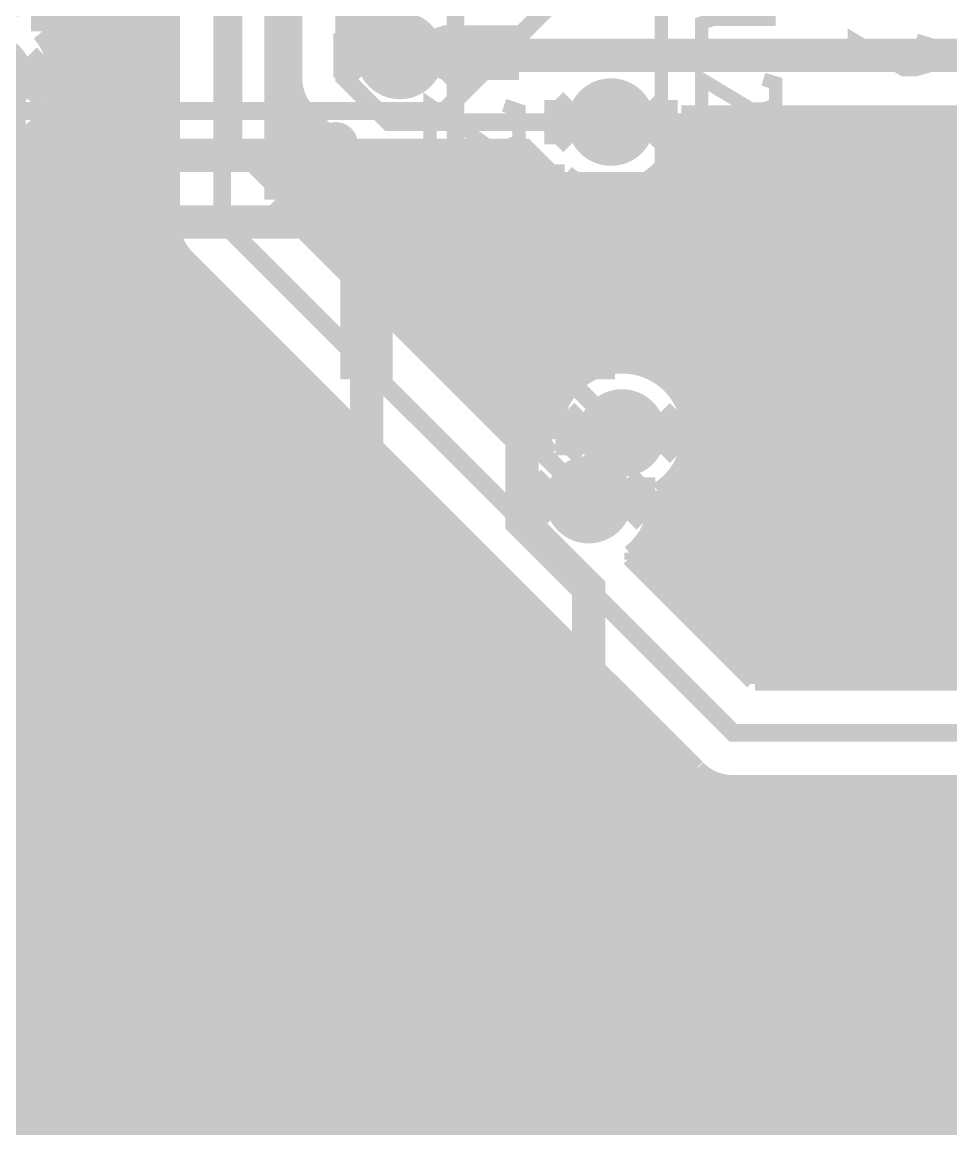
# Model space of a CAD drawing. Extents: x -10 to 131, y -93 to 209.
# Drawn here: x 76.71 to 87.33, y -17.74 to -5.08 of the extents above; entities that cross this region are included whole.
import ezdxf

# ---------------------------------------------------------------- set-up
doc = ezdxf.new("R2010")
doc.units = 0
doc.header["$MEASUREMENT"] = 0
doc.layers.get('0').update_dxf_attribs({"linetype": 'CONTINUOUS'})
for name, color, linetype in [('22-303-0_AST', 7, 'CONTINUOUS'), ('22-303-0_BOT', 2, 'CONTINUOUS'), ('22-303-0_DRD', 6, 'CONTINUOUS'), ('22-303-0_DRL', 1, 'CONTINUOUS'), ('22-303-0_GND', 3, 'CONTINUOUS'), ('22-303-0_IN1', 10, 'CONTINUOUS'), ('22-303-0_SMT', 9, 'CONTINUOUS'), ('22-303-0_SPT', 11, 'CONTINUOUS'), ('22-303-0_SST', 8, 'CONTINUOUS'), ('22-303-0_TOP', 15, 'CONTINUOUS'), ('THRUHOLE_TAP', 2, 'CONTINUOUS')]:
    doc.layers.add(name, color=color, linetype=linetype)

# ---------------------------------------------------------------- blocks, each defined once
blk = doc.blocks.new('ROUND_70')
at = {"const_width": 0.29972}
blk.add_lwpolyline([(-0.14986, 0, 1), (0.14986, 0, 1)], format="xyb", close=True, dxfattribs=at)
blk = doc.blocks.new('ROUND_117')
at = {"const_width": 0.10033}
blk.add_lwpolyline([(-0.050164, 0, 1), (0.050164, 0, 1)], format="xyb", close=True, dxfattribs=at)
blk = doc.blocks.new('ROUND_98')
at = {"const_width": 0.50038}
blk.add_lwpolyline([(-0.25019, 0, 1), (0.25019, 0, 1)], format="xyb", close=True, dxfattribs=at)
blk = doc.blocks.new('ROUND_100')
at = {"const_width": 0.50038}
blk.add_lwpolyline([(-0.25019, 0, 1), (0.25019, 0, 1)], format="xyb", close=True, dxfattribs=at)
blk = doc.blocks.new('RECTANGLE_8')
blk.add_solid([(0.9017, 0.508), (0.9017, -0.508), (-0.9017, 0.508), (-0.9017, -0.508)])
blk = doc.blocks.new('RECTANGLE_18')
blk.add_solid([(0.25019, 0.40005), (0.25019, -0.40005), (-0.25019, 0.40005), (-0.25019, -0.40005)])
blk = doc.blocks.new('RECTANGLE_49')
blk.add_solid([(0.29972, 0.65024), (0.29972, -0.65024), (-0.29972, 0.65024), (-0.29972, -0.65024)])
blk = doc.blocks.new('ROUND_108')
at = {"const_width": 0.10033}
blk.add_lwpolyline([(-0.050164, 0, 1), (0.050164, 0, 1)], format="xyb", close=True, dxfattribs=at)

msp = doc.modelspace()

# ---------------------------------------------------------------- linework, layer by layer
at = {"layer": '22-303-0_AST'}
for points, const_width in [([(74.29754, -7.41934), (74.10196, -7.2136), (74.10196, -3.91668), (78.29804, -3.91668), (78.29804, -7.52094), (74.39914, -7.52094), (74.29754, -7.41934)], 0.1524), ([(80.01254, -7.41934), (79.81696, -7.2136), (79.81696, -3.91668), (84.01304, -3.91668), (84.01304, -7.52094), (80.11414, -7.52094), (80.01254, -7.41934)], 0.1524), ([(76.67244, -5.41274), (75.82662, -5.41274), (75.65644, -5.35178), (75.65644, -4.99618), (75.82662, -4.93776), (76.67244, -4.93776)], 0.1524), ([(82.38744, -5.66674), (81.54162, -5.66674), (81.37144, -5.60578), (81.37144, -5.25018), (81.54162, -5.19176), (82.38744, -5.19176)], 0.1524), ([(75.82662, -5.77596), (75.65644, -5.89534), (75.65644, -6.13156), (75.82662, -6.25094), (75.99426, -6.25094), (76.33462, -6.01218), (76.67244, -6.25094), (76.67244, -5.77596)], 0.1524), ([(81.37144, -6.50494), (81.37144, -6.02996), (82.04962, -6.50494), (82.21726, -6.50494), (82.38744, -6.44398), (82.38744, -6.08838), (82.21726, -6.02996)], 0.1524), ([(77.0255, -14.04366), (77.0255, -14.39926), (77.36332, -14.51864), (77.70368, -14.51864), (78.0415, -14.39926), (78.0415, -14.04366)], 0.1524), ([(77.0255, -14.10462), (78.0415, -14.10462)], 0.1524), ([(82.7405, -14.29766), (82.7405, -14.65326), (83.07832, -14.77264), (83.41868, -14.77264), (83.7565, -14.65326), (83.7565, -14.29766)], 0.1524), ([(82.7405, -14.35862), (83.7565, -14.35862)], 0.1524), ([(77.19568, -14.88186), (77.0255, -15.00124), (77.0255, -15.23746), (77.19568, -15.35684), (77.36332, -15.35684), (77.70368, -15.12062), (78.0415, -15.35684), (78.0415, -14.88186)], 0.1524), ([(79.248, -15.113), (79.248, -20.447), (82.042, -20.447), (82.042, -15.113), (79.248, -15.113)], 0.1524), ([(82.7405, -15.61084), (82.7405, -15.13586), (83.41868, -15.61084), (83.58632, -15.61084), (83.7565, -15.55242), (83.7565, -15.19682), (83.58632, -15.13586)], 0.1524), ([(77.07122, -17.8435), (76.96962, -17.8435), (76.96962, -16.4465), (77.07122, -16.4465)], 0.20066), ([(77.86878, -16.4465), (77.97038, -16.4465), (77.97038, -17.8435), (77.86878, -17.8435)], 0.20066), ([(82.78622, -17.8435), (82.68462, -17.8435), (82.68462, -16.4465), (82.78622, -16.4465)], 0.20066), ([(83.58378, -16.4465), (83.68538, -16.4465), (83.68538, -17.8435), (83.58378, -17.8435)], 0.20066), ([(80.59166, -17.08404), (80.59166, -17.43964), (80.76184, -17.55902), (80.92948, -17.55902), (81.09966, -17.43964), (81.09966, -17.08404), (80.08366, -17.08404)], 0.1524), ([(80.59166, -17.38122), (80.08366, -17.55902)], 0.1524), ([(76.96962, -17.54378), (76.96962, -17.44472), (77.97038, -17.44472), (77.97038, -17.54378), (76.96962, -17.54378)], 0.20066), ([(82.68462, -17.54378), (82.68462, -17.44472), (83.68538, -17.44472), (83.68538, -17.54378), (82.68462, -17.54378)], 0.20066)]:
    msp.add_lwpolyline(points, dxfattribs=dict(at, const_width=const_width))
at = {"layer": '22-303-0_BOT'}
for points, const_width in [([(76.835, 2.413), (76.835, -1.778), (78.994, -3.937), (78.994, -7.366), (84.836, -13.208), (89.789, -13.208)], 0.2032), ([(76.9366, -2.74066), (76.9366, -5.18414)], 0.254), ([(77.089, -2.89306), (77.089, -5.44576)], 0.254), ([(77.3176, -3.12166), (77.3176, -23.75154)], 0.254), ([(77.5462, -3.35026), (77.5462, -23.84298)], 0.254), ([(77.7748, -3.57886), (77.7748, -23.60676)], 0.254), ([(83.439, -6.223), (80.899, -6.223), (80.391, -5.715), (80.391, -4.318), (79.756, -3.683)], 0.2032), ([(78.0034, -3.80746), (78.0034, -23.44928)], 0.254), ([(78.232, -4.03606), (78.232, -23.34514)], 0.254), ([(78.3844, -4.18846), (78.3844, -7.366)], 0.254), ([(79.6036, -4.47548), (79.6036, -7.112)], 0.254), ([(79.7814, -4.56946), (79.7814, -5.715)], 0.254), ([(78.3844, -4.9784), (76.9366, -4.9784)], 0.254), ([(79.7814, -4.9784), (79.6036, -4.9784)], 0.254), ([(78.3844, -5.207), (76.95438, -5.207)], 0.254), ([(79.7814, -5.207), (79.6036, -5.207)], 0.254), ([(78.3844, -5.4356), (77.08392, -5.4356)], 0.254), ([(79.7814, -5.4356), (79.6036, -5.4356)], 0.254), ([(81.026, -5.461), (103.124, -5.461)], 0.381), ([(78.3844, -5.6642), (77.13218, -5.6642)], 0.254), ([(79.7814, -5.6642), (79.6036, -5.6642)], 0.254), ([(78.3844, -5.8928), (77.1144, -5.8928)], 0.254), ([(79.8068, -5.8928), (79.6036, -5.8928)], 0.254), ([(77.089, -5.9817), (77.089, -23.5458)], 0.254), ([(79.8322, -5.95884), (79.8322, -7.3406)], 0.254), ([(78.3844, -6.1214), (77.0255, -6.1214)], 0.254), ([(79.93634, -6.1214), (79.6036, -6.1214)], 0.254), ([(79.9592, -6.1468), (80.46212, -6.64718)], 0.254), ([(94.996, -6.1595), (84.24418, -6.1595)], 0.254), ([(84.24672, -6.223), (84.24422, -6.1595)], 0.254), ([(84.4042, -6.1595), (84.4042, -11.9126)], 0.254), ([(84.6328, -6.1595), (84.6328, -12.1412)], 0.254), ([(84.8614, -6.1595), (84.8614, -12.3698)], 0.254), ([(85.09, -6.1595), (85.09, -12.5984)], 0.254), ([(85.3186, -6.1595), (85.3186, -12.5984)], 0.254), ([(85.5472, -6.1595), (85.5472, -12.5984)], 0.254), ([(85.7758, -6.1595), (85.7758, -12.5984)], 0.254), ([(86.0044, -6.1595), (86.0044, -12.5984)], 0.254), ([(86.233, -6.1595), (86.233, -12.5984)], 0.254), ([(86.4616, -6.1595), (86.4616, -12.5984)], 0.254), ([(86.6902, -6.1595), (86.6902, -12.5984)], 0.254), ([(86.9188, -6.1595), (86.9188, -12.5984)], 0.254), ([(87.1474, -6.1595), (87.1474, -12.5984)], 0.254), ([(87.376, -6.1595), (87.376, -12.5984)], 0.254), ([(76.8604, -6.32206), (76.8604, -23.40864)], 0.254), ([(80.0608, -6.24586), (80.0608, -7.5692)], 0.254), ([(78.3844, -6.35), (76.82484, -6.35)], 0.254), ([(80.1624, -6.35), (79.6036, -6.35)], 0.254), ([(94.94266, -6.35), (84.23656, -6.35)], 0.254), ([(78.3844, -6.5786), (75.0189, -6.5786)], 0.254), ([(76.6318, -6.46176), (76.6318, -23.31974)], 0.254), ([(80.391, -6.5786), (79.6036, -6.5786)], 0.254), ([(80.2894, -6.47446), (80.2894, -7.7978)], 0.254), ([(94.93758, -6.5786), (84.1629, -6.5786)], 0.254), ([(84.1756, -6.5532), (84.1756, -9.24814)], 0.254), ([(80.518, -6.69798), (80.518, -8.0264)], 0.254), ([(78.3844, -6.8072), (74.85126, -6.8072)], 0.254), ([(80.72374, -6.8072), (79.6036, -6.8072)], 0.254), ([(80.7466, -6.81228), (80.7466, -8.255)], 0.254), ([(82.90814, -6.8326), (80.899, -6.8326)], 0.254), ([(80.9752, -6.8326), (80.9752, -8.4836)], 0.254), ([(81.2038, -6.8326), (81.2038, -8.7122)], 0.254), ([(81.4324, -6.8326), (81.4324, -8.9408)], 0.254), ([(81.661, -6.8326), (81.661, -9.1694)], 0.254), ([(81.8896, -6.8326), (81.8896, -9.398)], 0.254), ([(82.1182, -6.8326), (82.1182, -9.6266)], 0.254), ([(82.3468, -6.8326), (82.3468, -9.8552)], 0.254), ([(82.5754, -6.8326), (82.5754, -10.01014)], 0.254), ([(82.804, -6.8326), (82.804, -9.50976)], 0.254), ([(95.00108, -6.8072), (83.99526, -6.8072)], 0.254), ([(83.0326, -6.9215), (83.0326, -9.17194)], 0.254), ([(83.947, -6.85038), (83.947, -9.06526)], 0.254), ([(78.3844, -7.0358), (65.5066, -7.0358)], 0.254), ([(95.15094, -7.0358), (79.6036, -7.0358)], 0.254), ([(83.2612, -7.0104), (83.2612, -9.0297)], 0.254), ([(83.4898, -7.02818), (83.4898, -8.97382)], 0.254), ([(83.7184, -6.97992), (83.7184, -8.98652)], 0.254), ([(79.6036, -7.112), (82.54238, -10.05078)], 0.254), ([(78.3844, -7.2644), (65.5066, -7.2644)], 0.254), ([(95.50908, -7.2644), (79.75346, -7.2644)], 0.254), ([(78.3971, -7.493), (65.5066, -7.493)], 0.254), ([(98.8695, -7.493), (79.98206, -7.493)], 0.254), ([(78.4606, -7.66064), (78.4606, -23.28164)], 0.254), ([(78.4987, -7.7216), (65.5066, -7.7216)], 0.254), ([(78.5622, -7.7978), (84.39912, -13.63218)], 0.254), ([(98.8695, -7.7216), (80.21066, -7.7216)], 0.254), ([(78.7146, -7.9502), (65.5066, -7.9502)], 0.254), ([(78.6892, -7.92226), (78.6892, -23.25878)], 0.254), ([(98.8695, -7.9502), (80.43926, -7.9502)], 0.254), ([(78.9432, -8.1788), (65.56248, -8.1788)], 0.254), ([(78.9178, -8.15086), (78.9178, -23.2664)], 0.254), ([(98.8695, -8.1788), (80.66786, -8.1788)], 0.254), ([(79.1718, -8.4074), (65.6717, -8.4074)], 0.254), ([(79.1464, -8.37946), (79.1464, -23.31212)], 0.254), ([(94.46514, -8.4074), (80.89646, -8.4074)], 0.254), ([(79.4004, -8.636), (65.70472, -8.636)], 0.254), ([(79.375, -8.60806), (79.375, -23.39594)], 0.254), ([(94.28226, -8.636), (81.12506, -8.636)], 0.254), ([(79.6036, -8.83666), (79.6036, -23.52802)], 0.254), ([(79.629, -8.8646), (65.6717, -8.8646)], 0.254), ([(94.20352, -8.8646), (81.35366, -8.8646)], 0.254), ([(79.8576, -9.0932), (65.56248, -9.0932)], 0.254), ([(79.8322, -9.06526), (79.8322, -23.72614)], 0.254), ([(83.13928, -9.0932), (81.58226, -9.0932)], 0.254), ([(92.15628, -9.0932), (83.99272, -9.0932)], 0.254), ([(80.0862, -9.3218), (65.32372, -9.3218)], 0.254), ([(80.0608, -9.29386), (80.0608, -23.876)], 0.254), ([(82.90052, -9.3218), (81.81086, -9.3218)], 0.254), ([(91.91752, -9.3218), (84.23148, -9.3218)], 0.254), ([(80.3148, -9.5504), (64.7446, -9.5504)], 0.254), ([(80.2894, -9.52246), (80.2894, -23.62708)], 0.254), ([(82.7913, -9.5504), (82.03946, -9.5504)], 0.254), ([(91.8083, -9.5504), (84.3407, -9.5504)], 0.254), ([(80.5434, -9.779), (64.7446, -9.779)], 0.254), ([(80.518, -9.75106), (80.518, -23.46452)], 0.254), ([(82.75828, -9.779), (82.26806, -9.779)], 0.254), ([(91.77528, -9.779), (84.37372, -9.779)], 0.254), ([(80.7466, -9.97966), (80.7466, -23.3553)], 0.254), ([(80.772, -10.0076), (64.7446, -10.0076)], 0.254), ([(82.57794, -10.0076), (82.49666, -10.0076)], 0.254), ([(91.46794, -10.0076), (84.3407, -10.0076)], 0.254), ([(81.0006, -10.2362), (64.7446, -10.2362)], 0.254), ([(80.9752, -10.20826), (80.9752, -23.28672)], 0.254), ([(91.3257, -10.2362), (84.23148, -10.2362)], 0.254), ([(84.1756, -10.30732), (84.1756, -11.684)], 0.254), ([(81.2292, -10.4648), (64.7446, -10.4648)], 0.254), ([(81.2038, -10.43686), (81.2038, -23.25878)], 0.254), ([(91.26982, -10.4648), (83.99272, -10.4648)], 0.254), ([(81.4578, -10.6934), (64.7446, -10.6934)], 0.254), ([(81.4324, -10.66546), (81.4324, -23.26386)], 0.254), ([(91.28252, -10.6934), (83.97748, -10.6934)], 0.254), ([(83.947, -10.8077), (83.947, -11.4554)], 0.254), ([(81.6864, -10.922), (64.7446, -10.922)], 0.254), ([(81.661, -10.89406), (81.661, -23.3045)], 0.254), ([(91.36126, -10.922), (83.8962, -10.922)], 0.254), ([(81.8896, -11.12266), (81.8896, -23.38578)], 0.254), ([(81.915, -11.1506), (64.7446, -11.1506)], 0.254), ([(83.67268, -11.18362), (85.08746, -12.5984)], 0.254), ([(91.54414, -11.1506), (83.71332, -11.1506)], 0.254), ([(83.7184, -11.14806), (83.7184, -11.2268)], 0.254), ([(82.1436, -11.3792), (64.7446, -11.3792)], 0.254), ([(82.1182, -11.35126), (82.1182, -23.51024)], 0.254), ([(93.55582, -11.3792), (83.86826, -11.3792)], 0.254), ([(82.3722, -11.6078), (64.7446, -11.6078)], 0.254), ([(82.3468, -11.57986), (82.3468, -23.6982)], 0.254), ([(93.6117, -11.6078), (84.09686, -11.6078)], 0.254), ([(82.6008, -11.8364), (64.7446, -11.8364)], 0.254), ([(82.5754, -11.80846), (82.5754, -23.99284)], 0.254), ([(93.75394, -11.8364), (84.32546, -11.8364)], 0.254), ([(82.8294, -12.065), (64.7446, -12.065)], 0.254), ([(82.804, -12.03706), (82.804, -30.353)], 0.254), ([(94.09176, -12.065), (84.55406, -12.065)], 0.254), ([(83.0326, -12.26566), (83.0326, -30.353)], 0.254), ([(83.058, -12.2936), (64.7446, -12.2936)], 0.254), ([(109.0295, -12.2936), (84.78266, -12.2936)], 0.254), ([(83.2866, -12.5222), (64.7446, -12.5222)], 0.254), ([(83.2612, -12.49426), (83.2612, -30.353)], 0.254), ([(89.36228, -12.5222), (85.01126, -12.5222)], 0.254), ([(89.25814, -12.5984), (85.08746, -12.5984)], 0.254), ([(83.5152, -12.7508), (64.7446, -12.7508)], 0.254), ([(83.4898, -12.72286), (83.4898, -30.353)], 0.254), ([(83.7438, -12.9794), (64.7446, -12.9794)], 0.254), ([(83.7184, -12.95146), (83.7184, -30.353)], 0.254), ([(83.9724, -13.208), (64.7446, -13.208)], 0.254), ([(83.947, -13.18006), (83.947, -30.353)], 0.254), ([(84.1756, -13.40866), (84.1756, -30.353)], 0.254), ([(84.201, -13.4366), (64.7446, -13.4366)], 0.254), ([(84.43214, -13.6652), (64.7446, -13.6652)], 0.254), ([(84.4042, -13.63726), (84.4042, -30.353)], 0.254), ([(84.6328, -13.78204), (84.6328, -30.353)], 0.254), ([(89.36228, -13.8938), (64.7446, -13.8938)], 0.254), ([(89.25814, -13.8176), (84.836, -13.8176)], 0.254), ([(84.8614, -13.8176), (84.8614, -30.353)], 0.254), ([(85.09, -13.8176), (85.09, -30.353)], 0.254), ([(85.3186, -13.8176), (85.3186, -30.353)], 0.254), ([(85.5472, -13.8176), (85.5472, -30.353)], 0.254), ([(85.7758, -13.8176), (85.7758, -30.353)], 0.254), ([(86.0044, -13.8176), (86.0044, -30.353)], 0.254), ([(86.233, -13.8176), (86.233, -25.23998)], 0.254), ([(86.4616, -13.8176), (86.4616, -24.84374)], 0.254), ([(86.6902, -13.8176), (86.6902, -24.63038)], 0.254), ([(86.9188, -13.8176), (86.9188, -24.4983)], 0.254), ([(87.1474, -13.8176), (87.1474, -24.4221)], 0.254), ([(87.376, -13.8176), (87.376, -24.38908)], 0.254), ([(129.667, -14.1224), (64.7446, -14.1224)], 0.254), ([(119.84228, -14.351), (64.7446, -14.351)], 0.254), ([(119.51462, -14.5796), (64.7446, -14.5796)], 0.254), ([(119.29872, -14.8082), (64.7446, -14.8082)], 0.254), ([(119.14378, -15.0368), (64.7446, -15.0368)], 0.254), ([(119.03456, -15.2654), (64.7446, -15.2654)], 0.254), ([(118.9609, -15.494), (64.7446, -15.494)], 0.254), ([(118.9228, -15.7226), (64.7446, -15.7226)], 0.254), ([(118.91264, -15.9512), (64.7446, -15.9512)], 0.254), ([(118.93042, -16.1798), (64.7446, -16.1798)], 0.254), ([(118.98122, -16.4084), (64.7446, -16.4084)], 0.254), ([(89.28862, -16.637), (64.7446, -16.637)], 0.254), ([(89.0905, -16.8656), (64.7446, -16.8656)], 0.254), ([(89.0016, -17.0942), (75.35672, -17.0942)], 0.254), ([(88.98128, -17.3228), (75.59548, -17.3228)], 0.254), ([(89.02954, -17.5514), (75.7047, -17.5514)], 0.254), ([(89.16162, -17.78), (75.73772, -17.78)], 0.254)]:
    msp.add_lwpolyline(points, dxfattribs=dict(at, const_width=const_width))
at = {"layer": '22-303-0_BOT', "const_width": 0.254}
for points in [[(77.13472, -5.715, 0.1810574), (76.93613, -5.18455)], [(76.327, -6.52272, 0.4142136), (77.13472, -5.715)], [(79.7814, -5.715, 0.1989118), (79.95995, -6.14605)], [(79.7814, -5.715, 0.1989118), (79.95995, -6.14605)], [(83.439, -7.03072, 0.4142136), (84.24672, -6.223)], [(80.4672, -6.6548, 0.1989124), (80.899, -6.83366)], [(82.90814, -6.8326, 0.1810567), (83.439, -7.03135)], [(78.3844, -7.366, 0.1989118), (78.56295, -7.79705)], [(83.566, -8.97128, 0.4142136), (82.75828, -9.779)], [(84.37372, -9.779, 0.4142136), (83.566, -8.97128)], [(82.76082, -9.85266, 0.0919709), (82.54215, -10.0506)], [(82.75828, -9.779, 0.0228108), (82.76164, -9.85258)], [(83.98764, -10.46734, 0.2609959), (84.37321, -9.779)], [(83.99272, -10.541, 0.0228114), (83.98936, -10.46741)], [(83.67268, -11.18362, 0.2345726), (83.99172, -10.541)], [(84.4042, -13.6398, 0.1989124), (84.836, -13.81866)], [(84.4042, -13.6398, 0.1989124), (84.836, -13.81866)]]:
    msp.add_lwpolyline(points, format="xyb", dxfattribs=at)
at = {"layer": '22-303-0_DRD', "const_width": 0.254}
for points in [[(80.391, -5.715), (81.026, -5.08)], [(81.026, -5.08), (81.661, -5.715)], [(80.391, -5.207), (80.391, -5.715)], [(81.026, -5.842), (80.391, -5.207)], [(81.661, -5.207), (81.026, -5.842)], [(81.661, -5.715), (81.661, -5.207)], [(76.327, -5.334), (76.962, -5.969)], [(76.962, -5.461), (76.327, -6.096)], [(76.962, -5.969), (76.962, -5.461)], [(82.804, -6.477), (83.439, -5.842)], [(83.439, -5.842), (84.074, -6.477)], [(82.804, -5.969), (82.804, -6.477)], [(83.439, -6.604), (82.804, -5.969)], [(84.074, -5.969), (83.439, -6.604)], [(84.074, -6.477), (84.074, -5.969)], [(82.931, -10.033), (83.566, -9.398)], [(83.566, -9.398), (84.201, -10.033)], [(82.931, -9.525), (82.931, -10.033)], [(83.566, -10.16), (82.931, -9.525)], [(84.201, -9.525), (83.566, -10.16)], [(84.201, -10.033), (84.201, -9.525)], [(82.55, -10.795), (83.185, -10.16)], [(83.185, -10.16), (83.82, -10.795)], [(82.55, -10.287), (82.55, -10.795)], [(83.185, -10.922), (82.55, -10.287)], [(83.82, -10.287), (83.185, -10.922)], [(83.82, -10.795), (83.82, -10.287)]]:
    msp.add_lwpolyline(points, dxfattribs=at)
at = {"layer": '22-303-0_IN1', "const_width": 0.2032}
for points in [[(83.566, -9.779), (81.661, -7.874), (81.661, -4.953), (80.772, -4.064), (80.772, -0.508), (81.026, -0.254), (81.026, 0.381), (80.01, 1.397), (78.867, 1.397)], [(78.74, 0), (78.867, 0), (79.248, -0.381), (79.248, -3.302), (79.121, -3.429), (79.121, -6.477), (83.185, -10.541)]]:
    msp.add_lwpolyline(points, dxfattribs=at)
at = {"layer": '22-303-0_SST', "const_width": 0.1524}
for points in [[(74.29754, -7.41934), (74.39914, -7.52094), (78.29804, -7.52094), (78.29804, -3.91668), (74.10196, -3.91668), (74.10196, -7.2136), (74.29754, -7.41934)], [(80.01254, -7.41934), (80.11414, -7.52094), (84.01304, -7.52094), (84.01304, -3.91668), (79.81696, -3.91668), (79.81696, -7.2136), (80.01254, -7.41934)], [(85.32368, -5.38734), (84.61756, -5.38734), (84.47532, -5.34416), (84.47532, -5.09016), (84.61756, -5.04698), (85.32368, -5.04698)], [(86.2203, -5.62356), (86.2203, -5.28574), (86.78418, -5.62356), (86.92642, -5.62356), (87.06612, -5.58292), (87.06612, -5.32892), (86.92642, -5.28574)], [(84.47532, -6.07314), (84.47532, -5.73278), (85.0392, -6.07314), (85.18144, -6.07314), (85.32368, -6.02996), (85.32368, -5.77596), (85.18144, -5.73278)], [(80.21066, -6.31698), (80.21066, -6.6421)], [(80.34782, -6.30936), (80.34782, -6.64972)], [(80.45958, -6.42112), (80.11922, -6.42112)], [(80.45196, -6.55828), (80.12684, -6.55828)], [(78.19898, -6.91388), (74.10196, -6.91388)], [(83.91398, -6.91388), (79.81696, -6.91388)], [(80.71612, -13.63726), (80.71612, -13.89126), (80.85582, -13.97762), (80.99806, -13.97762), (81.13776, -13.89126), (81.13776, -13.63726), (80.29194, -13.63726)], [(80.71612, -13.85062), (80.29194, -13.97762)], [(77.05598, -14.097), (77.05598, -14.351), (77.33792, -14.43482), (77.61986, -14.43482), (77.9018, -14.351), (77.9018, -14.097)], [(77.05598, -14.13764), (77.9018, -14.13764)], [(80.71612, -14.62024), (80.85582, -14.66342), (80.99806, -14.66342), (81.13776, -14.62024), (81.13776, -14.36624), (80.99806, -14.32306), (80.85582, -14.32306), (80.71612, -14.36624), (80.71612, -14.62024), (80.57388, -14.66342), (80.43164, -14.66342), (80.29194, -14.62024), (80.29194, -14.36624), (80.43164, -14.32306), (80.57388, -14.32306), (80.71612, -14.36624)], [(82.64398, -14.351), (82.64398, -14.605), (82.92592, -14.68882), (83.20786, -14.68882), (83.4898, -14.605), (83.4898, -14.351)], [(82.64398, -14.39164), (83.4898, -14.39164)], [(77.19568, -14.7828), (77.05598, -14.86662), (77.05598, -15.0368), (77.19568, -15.12062), (77.33792, -15.12062), (77.61986, -14.95044), (77.9018, -15.12062), (77.9018, -14.7828)], [(82.64398, -15.37462), (82.64398, -15.0368), (83.20786, -15.37462), (83.34756, -15.37462), (83.4898, -15.33144), (83.4898, -15.07744), (83.34756, -15.0368)], [(79.248, -15.113), (82.042, -15.113), (82.042, -20.447), (79.248, -20.447), (79.248, -15.113)], [(77.07122, -16.4465), (76.96962, -16.4465), (76.96962, -17.8435), (77.07122, -17.8435)], [(77.86878, -17.8435), (77.97038, -17.8435), (77.97038, -16.4465), (77.86878, -16.4465)], [(82.78622, -16.4465), (82.68462, -16.4465), (82.68462, -17.8435), (82.78622, -17.8435)], [(83.58378, -17.8435), (83.68538, -17.8435), (83.68538, -16.4465), (83.58378, -16.4465)], [(76.96962, -17.54378), (76.96962, -17.44472), (77.97038, -17.44472), (77.97038, -17.54378), (76.96962, -17.54378)], [(82.68462, -17.54378), (82.68462, -17.44472), (83.68538, -17.44472), (83.68538, -17.54378), (82.68462, -17.54378)]]:
    msp.add_lwpolyline(points, dxfattribs=at)
for points in [[(80.2894, -6.2992, 0.4142136), (80.10906, -6.47954)], [(80.46974, -6.47954, 0.4142136), (80.2894, -6.2992)], [(80.10906, -6.47954, 0.4142136), (80.2894, -6.65988)], [(80.2894, -6.65988, 0.4142136), (80.46974, -6.47954)]]:
    msp.add_lwpolyline(points, format="xyb", dxfattribs=at)
at = {"layer": '22-303-0_TOP'}
for points, const_width in [([(80.645, -2.91592), (80.645, -4.445), (80.645, -5.08), (81.026, -5.461)], 0.381), ([(76.327, -5.715), (76.708, -6.096), (81.534, -6.096), (83.2612, -4.3688), (88.265, -4.3688)], 0.2032), ([(103.886, -4.699), (102.997, -4.699), (102.616, -5.08), (91.44, -5.08), (91.186, -5.334), (91.186, -6.223), (91.44, -6.477), (91.44, -8.382), (91.059, -8.763), (88.773, -8.763), (86.233, -6.223), (83.439, -6.223)], 0.2032), ([(74.295, -6.223), (74.676, -6.604), (82.423, -6.604), (82.804, -6.985), (83.82, -6.985), (86.106, -9.271), (91.694, -9.271), (92.075, -8.89), (92.075, -7.62)], 0.381), ([(83.185, -8.51408), (83.185, -8.128), (82.677, -7.62), (81.788, -7.62), (81.534, -7.366), (77.47, -7.366), (77.47, -8.51408)], 0.381), ([(77.47, -8.51408), (77.47, -16.14424)], 0.381), ([(80.645, -8.51408), (80.645, -16.1036)], 0.381), ([(83.185, -8.51408), (83.185, -8.89), (82.423, -9.652), (82.423, -10.795), (83.185, -11.557), (83.185, -16.14424)], 0.381), ([(92.583, -9.779), (83.566, -9.779)], 0.2032), ([(83.185, -10.541), (92.075, -10.541)], 0.2032), ([(77.47, -18.14576), (77.32776, -18.14576), (75.2856, -16.1036), (74.93, -16.1036)], 0.381), ([(83.185, -18.14576), (82.66176, -18.14576), (80.645, -16.129), (80.645, -16.1036)], 0.381), ([(91.44, -25.66924), (84.582, -18.81124), (84.582, -17.399), (83.32724, -16.14424), (83.185, -16.14424)], 0.381)]:
    msp.add_lwpolyline(points, dxfattribs=dict(at, const_width=const_width))

# ---------------------------------------------------------------- block references
at = {"layer": '22-303-0_BOT'}
for p in [(81.026, -5.461), (83.439, -6.223), (83.566, -9.779), (83.185, -10.541)]:
    msp.add_blockref('ROUND_70', p, dxfattribs=at)
at = {"layer": '22-303-0_DRL'}
for p in [(81.026, -5.461), (83.439, -6.223), (83.566, -9.779), (83.185, -10.541)]:
    msp.add_blockref('ROUND_117', p, dxfattribs=at)
at = {"layer": '22-303-0_GND'}
for name, p in [('ROUND_100', (81.026, -5.461)), ('ROUND_98', (76.327, -5.715)), ('ROUND_100', (83.439, -6.223)), ('ROUND_100', (83.566, -9.779)), ('ROUND_100', (83.185, -10.541))]:
    msp.add_blockref(name, p, dxfattribs=at)
at = {"layer": '22-303-0_IN1'}
for p in [(81.026, -5.461), (83.439, -6.223), (83.566, -9.779), (83.185, -10.541)]:
    msp.add_blockref('ROUND_70', p, dxfattribs=at)
at = {"layer": '22-303-0_SMT'}
for name, p in [('RECTANGLE_49', (77.47, -8.51408)), ('RECTANGLE_49', (80.645, -8.51408)), ('RECTANGLE_49', (83.185, -8.51408)), ('RECTANGLE_8', (80.645, -16.1036)), ('RECTANGLE_18', (77.47, -16.14424)), ('RECTANGLE_18', (83.185, -16.14424))]:
    msp.add_blockref(name, p, dxfattribs=at)
at = {"layer": '22-303-0_SPT'}
for name, p in [('RECTANGLE_49', (77.47, -8.51408)), ('RECTANGLE_49', (80.645, -8.51408)), ('RECTANGLE_49', (83.185, -8.51408)), ('RECTANGLE_8', (80.645, -16.1036)), ('RECTANGLE_18', (77.47, -16.14424)), ('RECTANGLE_18', (83.185, -16.14424))]:
    msp.add_blockref(name, p, dxfattribs=at)
at = {"layer": '22-303-0_TOP'}
for name, p in [('ROUND_70', (81.026, -5.461)), ('ROUND_70', (83.439, -6.223)), ('RECTANGLE_49', (77.47, -8.51408)), ('RECTANGLE_49', (80.645, -8.51408)), ('RECTANGLE_49', (83.185, -8.51408)), ('ROUND_70', (83.566, -9.779)), ('ROUND_70', (83.185, -10.541)), ('RECTANGLE_8', (80.645, -16.1036)), ('RECTANGLE_18', (77.47, -16.14424)), ('RECTANGLE_18', (83.185, -16.14424))]:
    msp.add_blockref(name, p, dxfattribs=at)
at = {"layer": 'THRUHOLE_TAP'}
for p in [(81.026, -5.461), (83.439, -6.223), (83.566, -9.779), (83.185, -10.541)]:
    msp.add_blockref('ROUND_108', p, dxfattribs=at)

doc.saveas('drawing.dxf')
